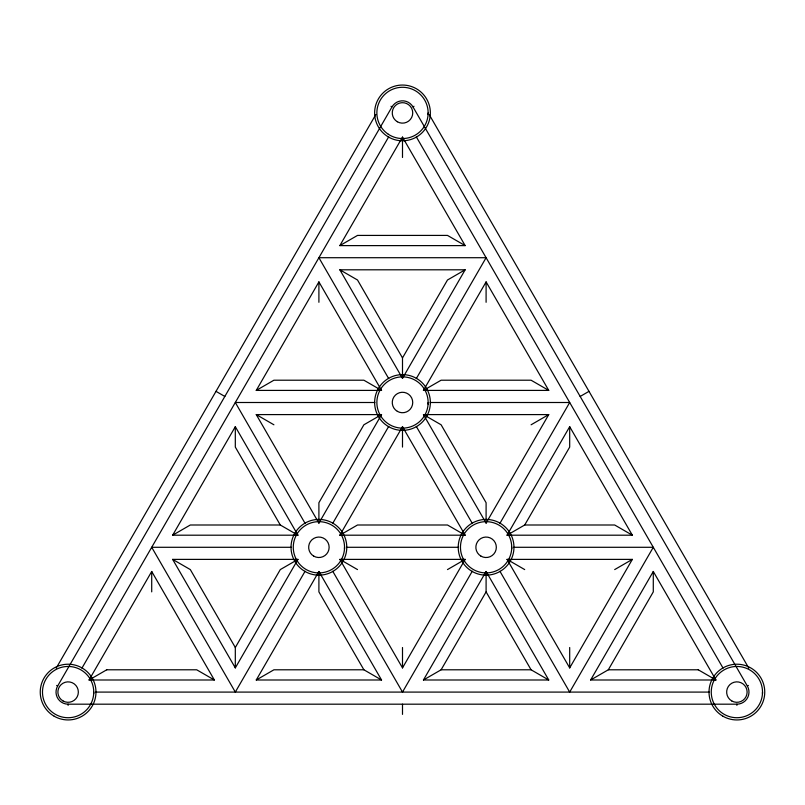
<?xml version="1.0" encoding="UTF-8"?>
<svg xmlns="http://www.w3.org/2000/svg" width="805" height="805" viewBox="0 0 805 805"><rect width="100%" height="100%" fill="white"/><g stroke="black" fill="none" stroke-linecap="round" stroke-linejoin="round"><path stroke-width="1.21" d="M93.702 693.699A25.639 25.639 0 0 0 56.712 669.126A25.639 25.639 0 0 0 53.925 713.441A25.639 25.639 0 0 0 93.702 693.699L93.752 692.089M344.49 548.899A25.639 25.639 0 0 0 307.51 524.327A25.639 25.639 0 0 0 304.713 568.642A25.639 25.639 0 0 0 344.49 548.899L344.54 547.289M428.089 114.521L428.139 112.911M428.089 404.11A25.639 25.639 0 0 0 391.099 379.537A25.639 25.639 0 0 0 388.312 423.853A25.639 25.639 0 0 0 428.089 404.11L428.139 402.5M511.678 548.899A25.639 25.639 0 0 0 474.698 524.327A25.639 25.639 0 0 0 471.911 568.642A25.639 25.639 0 0 0 511.678 548.899L511.728 547.289M762.466 693.699A25.639 25.639 0 0 0 725.486 669.126A25.639 25.639 0 0 0 722.699 713.441A25.639 25.639 0 0 0 762.466 693.699L762.516 692.089M56.189 668.16L375.814 114.541M68.113 705.361L68.113 704.184A12.095 12.095 0 0 1 57.638 686.041L392.025 106.864A12.095 12.095 0 0 1 412.975 106.864L414.001 106.28M81.939 668.13L388.674 136.87M89.063 679.994L151.712 571.48L214.361 679.994L89.063 679.994L106.723 669.8M172.662 535.194L235.312 426.69L297.951 535.194L172.662 535.194L190.312 525.001L280.291 525.001L297.951 535.194M256.262 390.405L318.901 281.901L381.55 390.405L256.262 390.405L273.911 380.212L363.89 380.212L381.55 390.405M339.851 245.616L402.5 137.102L465.149 245.616L339.851 245.616L357.511 235.422L447.489 235.412L465.149 245.616M235.312 667.898L235.312 647.512L280.291 569.588L297.951 559.384L235.312 667.898L172.662 559.384L297.951 559.384M402.5 378.31L402.5 357.923L447.489 279.999L465.149 269.806L402.5 378.31L339.851 269.806L465.149 269.806M318.901 523.099L381.55 414.595L256.262 414.595L318.901 523.099L318.901 502.712L363.89 424.788L381.55 414.595M305.075 571.248L235.312 692.089L151.712 547.289L291.249 547.289M332.737 523.341L388.674 426.449M416.326 378.551L486.099 257.711L318.901 257.711L388.674 378.551M256.262 679.994L318.901 571.48L381.55 679.994L256.262 679.994L273.911 669.8L363.89 669.79L381.55 679.994M339.851 535.194L402.5 426.69L465.149 535.194L339.851 535.194L357.511 525.001L447.489 525.001L465.149 535.194M423.45 390.405L486.099 281.901L548.738 390.405L423.45 390.405L441.1 380.212L531.079 380.212L548.738 390.405M402.5 667.898L465.149 559.384L339.851 559.384L402.5 667.898L402.5 647.512M486.099 523.099L548.738 414.595L423.45 414.595L486.099 523.099L486.099 502.712L441.11 424.788L423.45 414.595M472.263 571.248L402.5 692.089L332.737 571.248M499.925 523.341L569.688 402.5L430.152 402.5M423.45 679.994L486.099 571.48L548.738 679.994L423.45 679.994L441.1 669.8L531.079 669.79L548.738 679.994M507.049 535.194L569.688 426.69L632.338 535.194L507.049 535.194L524.699 525.001L614.678 525.001L632.338 535.194M441.11 669.79L486.099 591.876L486.099 571.48M524.709 525.001L569.688 447.087L569.688 426.69M569.688 667.898L632.338 559.384L507.049 559.384L569.688 667.898L569.688 647.512M590.639 679.994L653.288 571.48L715.937 679.994L590.639 679.994L608.298 669.8L698.277 669.79M608.308 669.79L653.288 591.876L653.288 571.48M531.089 424.788L548.738 414.595M580.163 396.452L588.998 391.351M447.489 569.578L465.149 559.384M614.688 569.578L632.338 559.384M736.887 705.361L736.887 704.184A12.095 12.095 0 0 0 747.362 686.041L748.388 685.447M374.848 402.5L235.312 402.5L305.075 523.341M346.563 547.289L458.437 547.289M513.751 547.289L653.288 547.289L569.688 692.089L499.925 571.248M106.723 669.79L196.692 669.79L214.361 679.994M95.775 692.089L709.225 692.089M68.113 704.184L736.887 704.184M390.999 106.28L392.025 106.864M339.851 269.806L357.511 279.999L402.5 357.913M216.002 391.351L224.837 396.452M256.262 414.595L273.911 424.788M507.049 559.384L524.699 569.578M698.277 669.8L715.937 679.994M339.851 559.384L357.511 569.578M172.662 559.384L190.312 569.578L235.312 647.502M56.612 685.447L57.638 686.041M429.186 114.541L748.811 668.16M412.975 106.864L747.362 686.041M416.326 136.87L723.061 668.13M416.326 426.449L472.263 523.341M486.099 591.876L531.079 669.79M280.291 525.001L235.312 447.087L235.312 426.69M363.89 669.79L318.901 591.876L318.901 571.48M486.099 281.901L486.099 302.288M402.5 137.102L402.5 157.488M402.5 426.69L402.5 447.077M402.5 704.184L402.5 714.377M318.901 281.901L318.901 302.288M151.712 571.48L151.712 591.866M388.563 137.051A27.863 27.863 0 0 0 430.363 112.911A27.863 27.863 0 0 0 388.563 88.781A27.863 27.863 0 0 0 388.563 137.051M388.312 134.264A25.639 25.639 0 0 0 428.089 114.521A25.639 25.639 0 0 0 391.099 89.949A25.639 25.639 0 0 0 388.312 134.264M54.187 716.219A27.863 27.863 0 0 0 95.976 692.089A27.863 27.863 0 0 0 54.187 667.949A27.863 27.863 0 0 0 54.187 716.219M722.95 716.219A27.863 27.863 0 0 0 764.75 692.089A27.863 27.863 0 0 0 722.95 667.949A27.863 27.863 0 0 0 722.95 716.219M388.563 426.63A27.863 27.863 0 0 0 430.363 402.5A27.863 27.863 0 0 0 388.563 378.37A27.863 27.863 0 0 0 388.563 426.63M472.163 571.429A27.863 27.863 0 0 0 513.962 547.289A27.863 27.863 0 0 0 472.163 523.159A27.863 27.863 0 0 0 472.163 571.429M304.974 571.429A27.863 27.863 0 0 0 346.774 547.289A27.863 27.863 0 0 0 304.974 523.159A27.863 27.863 0 0 0 304.974 571.429M397.348 411.345A10.234 10.234 0 0 0 412.734 402.54A10.234 10.234 0 0 0 397.418 393.615A10.234 10.234 0 0 0 397.348 411.345M313.749 556.134A10.234 10.234 0 0 0 329.134 547.34A10.234 10.234 0 0 0 313.819 538.404A10.234 10.234 0 0 0 313.749 556.134M480.947 556.134A10.234 10.234 0 0 0 496.333 547.34A10.234 10.234 0 0 0 481.018 538.404A10.234 10.234 0 0 0 480.947 556.134M731.735 700.924A10.234 10.234 0 0 0 747.121 692.129A10.234 10.234 0 0 0 731.805 683.204A10.234 10.234 0 0 0 731.735 700.924M397.348 121.756A10.234 10.234 0 0 0 412.734 112.962A10.234 10.234 0 0 0 397.418 104.026A10.234 10.234 0 0 0 397.348 121.756M62.961 700.924A10.234 10.234 0 0 0 78.347 692.129A10.234 10.234 0 0 0 63.032 683.204A10.234 10.234 0 0 0 62.961 700.924"/></g></svg>
